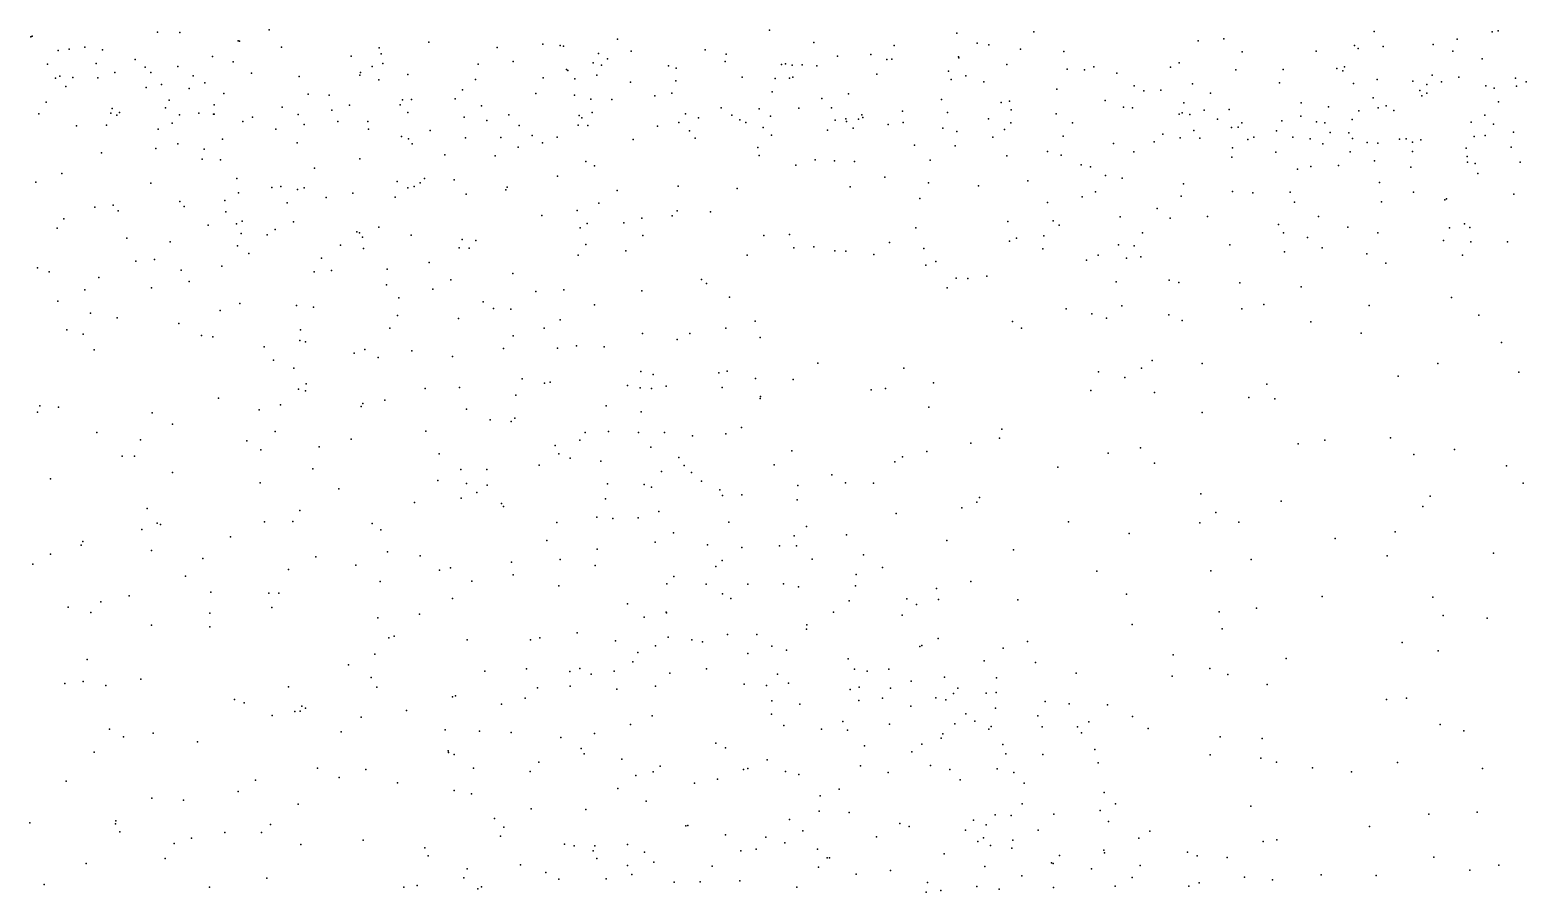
# Model space of a CAD drawing. Header units: metres. Extents: x -25 to 25, y -27.8 to 27.8.
# Drawn here: x 1.441 to 2.823, y -0.784 to 0.013 of the extents above; entities that cross this region are included whole.
import ezdxf

# ---------------------------------------------------------------- set-up
doc = ezdxf.new("R2010")
doc.units = ezdxf.units.M

msp = doc.modelspace()

# ---------------------------------------------------------------- linework, layer by layer
for p in [(1.4419, 0.0062, 17.3636), (1.443, 0.0068, -9.3622), (1.5587, 0.0107, -6.688), (1.5794, 0.0102, -6.4097), (1.6334, 0.0026, -0.0788), (1.6345, 0.0023, 14.0505), (1.6619, 0.0127, 10.9203), (1.8095, 0.0014, -0.0748), (1.9838, 0.004, -14.3288), (2.1243, 0.0124, 9.3457), (2.165, 0.0011, 16.2789), (2.2974, 0.0096, 10.3009), (2.3159, 0.0006, -7.2109), (2.3684, 0.0109, -8.7877), (2.5201, 0.0027, 19.4787), (2.5438, 0.0046, 1.0825), (2.6827, 0.0111, 11.8874), (2.7593, 0.0041, 19.3277), (2.7919, 0.0108, 7.7393), (2.7973, 0.0117, 10.7047), (1.4672, -0.0062, 1.9404), (1.4772, -0.0052, -9.4717), (1.4917, -0.0033, 16.1693), (1.508, -0.0058, -9.6936), (1.6098, -0.0119, 20.3889), (1.6733, -0.0033, -13.7557), (1.7379, -0.0115, -8.8185), (1.7635, -0.0039, 9.2662), (1.7654, -0.0094, -6.1871), (1.8726, -0.0034, -7.1863), (1.9147, -0.0006, 24.9286), (1.9308, -0.0018, 6.0796), (1.934, -0.0023, 19.6731), (1.9663, -0.0092, 15.9682), (1.9965, -0.007, 5.9348), (2.0647, -0.0058, 15.2482), (2.0843, -0.0097, -13.5337), (2.187, -0.0116, 9.5721), (2.2179, -0.0101, -4.4167), (2.2395, -0.0018, 16.5995), (2.2989, -0.0122, -8.8094), (2.2992, -0.0131, 25.5496), (2.3267, -0.0011, -13.448), (2.3562, -0.0051, 17.4375), (2.3961, -0.0072, 3.4315), (2.5608, -0.0075, -4.0156), (2.6293, -0.0068, -8.7322), (2.6646, -0.0018, 0.7565), (2.6679, -0.0046, -14.0285), (2.6912, -0.0027, 1.2781), (2.7372, -0.0009, 8.6682), (2.7555, -0.007, 22.6361), (1.4573, -0.0191, -13.8436), (1.5022, -0.0182, -8.8602), (1.5195, -0.0266, -9.5309), (1.5383, -0.0146, 18.0046), (1.5475, -0.0217, 15.987), (1.5526, -0.0267, -26.7774), (1.5776, -0.0211, -8.8679), (1.6286, -0.0168, 19.6995), (1.6456, -0.0274, -8.8351), (1.7465, -0.0266, 19.0435), (1.7573, -0.0212, -7.0808), (1.7671, -0.0183, 20.7468), (1.855, -0.019, 10.9344), (1.8875, -0.0164, 14.0381), (1.9366, -0.0238, 20.8355), (1.938, -0.0248, -5.9935), (1.9612, -0.0178, -5.2282), (1.9691, -0.0198, 9.3336), (1.9746, -0.0139, 3.2771), (2.0309, -0.0205, -7.15), (2.0379, -0.0227, 10.9155), (2.0833, -0.0165, 17.7386), (2.1352, -0.0194, 24.6771), (2.1391, -0.0185, 5.9965), (2.145, -0.02, 20.8059), (2.1545, -0.0196, -13.4827), (2.1678, -0.0205, 11.2697), (2.2326, -0.0146, -0.2725), (2.2373, -0.0142, 10.7925), (2.2897, -0.0255, 13.0009), (2.3435, -0.0193, 24.3413), (2.3991, -0.0235, 11.7914), (2.4151, -0.0242, 7.6913), (2.4239, -0.0214, 20.5972), (2.4452, -0.0274, -14.0695), (2.4946, -0.0218, -13.5012), (2.5026, -0.0178, 7.456), (2.5549, -0.0242, 13.5182), (2.5986, -0.0238, 25.5857), (2.6483, -0.0229, 12.9555), (2.6539, -0.0251, -13.6504), (2.6553, -0.0214, 7.6049), (2.7824, -0.014, 21.7835), (1.4645, -0.0319, -8.571), (1.4685, -0.03, -8.6444), (1.4743, -0.0397, 14.4636), (1.4806, -0.0312, 1.7327), (1.5036, -0.0317, -9.7679), (1.5484, -0.0404, 9.9489), (1.5627, -0.0377, 9.7104), (1.588, -0.0413, -8.7671), (1.5918, -0.0296, 9.485), (1.6025, -0.0362, 3.6742), (1.6896, -0.0303, 16.2454), (1.7459, -0.029, 20.4996), (1.7634, -0.0335, 19.694), (1.7901, -0.0285, 16.0389), (1.8525, -0.0332, 16.1849), (1.9151, -0.0317, -8.8314), (1.9445, -0.0326, 19.1073), (1.9646, -0.029, 25.1372), (1.9957, -0.0357, -8.854), (2.0378, -0.0345, 14.1354), (2.099, -0.0309, -0.082), (2.1295, -0.0322, -8.8419), (2.1428, -0.032, 9.7794), (2.1459, -0.0311, 13.284), (2.2235, -0.0281, -14.1549), (2.292, -0.0331, 19.0028), (2.3056, -0.0296, 10.953), (2.3222, -0.0353, 0.8984), (2.4611, -0.0389, 13.0353), (2.5151, -0.037, -8.7613), (2.5954, -0.0363, 19.5672), (2.6636, -0.0367, 19.4776), (2.6854, -0.0331, -0.2341), (2.7186, -0.0348, 17.124), (2.7315, -0.0378, 13.4697), (2.7365, -0.029, 0.0202), (2.745, -0.0354, 23.991), (2.7611, -0.0311, -13.7567), (2.7859, -0.039, 3.4114), (2.7935, -0.0411, -0.7545), (2.8132, -0.0319, 22.8499), (2.8144, -0.0392, 11.7655), (2.8231, -0.0352, 21.9316), (1.456, -0.054, -9.8877), (1.5696, -0.0522, -9.6915), (1.6202, -0.0461, 17.0037), (1.6981, -0.0468, 16.8649), (1.7174, -0.0475, -6.5567), (1.7851, -0.052, 16.3663), (1.7936, -0.0515, -13.7047), (1.8337, -0.0509, 15.7585), (1.8406, -0.0426, -8.8162), (1.9083, -0.046, 15.5149), (1.944, -0.0477, -6.1672), (1.9592, -0.0514, 16.3914), (1.9785, -0.0516, 20.5425), (2.0184, -0.0481, 16.6726), (2.0339, -0.0459, 19.6909), (2.1267, -0.0445, 10.3052), (2.1724, -0.0508, 3.1716), (2.1973, -0.0463, -4.7097), (2.2832, -0.0516, -7.0373), (2.3383, -0.0544, 19.6554), (2.346, -0.053, 3.2624), (2.3895, -0.0422, 13.3925), (2.4342, -0.0526, 19.6403), (2.47, -0.0435, 0.7161), (2.4856, -0.0431, -0.3025), (2.5068, -0.0548, 24.3112), (2.5315, -0.0456, 20.4566), (2.6153, -0.0547, 0.521), (2.6818, -0.0502, -7.1601), (2.7249, -0.0432, 20.3628), (2.7269, -0.0482, 18.9289), (2.7315, -0.0458, 10.8904), (2.7976, -0.0539, 19.3894), (1.4491, -0.0649, -9.3693), (1.5156, -0.0642, 2.109), (1.517, -0.0599, 15.0641), (1.5213, -0.066, 19.0702), (1.5237, -0.0636, -8.4856), (1.5661, -0.0593, -13.7954), (1.5791, -0.0657, 20.077), (1.5971, -0.0641, 15.7168), (1.6105, -0.0652, 10.5498), (1.6111, -0.0653, 17.9507), (1.6113, -0.0564, 16.5301), (1.6465, -0.0679, 14.7943), (1.674, -0.0587, -8.7332), (1.6888, -0.0656, 14.9698), (1.7199, -0.0615, 3.3861), (1.7363, -0.0568, 14.1977), (1.7829, -0.0566, 0.0988), (1.7901, -0.0637, 19.2462), (1.8421, -0.0679, 16.6231), (1.858, -0.0574, 15.2995), (1.8834, -0.0657, 20.3599), (1.9485, -0.0665, -13.599), (1.9508, -0.0686, 9.7769), (1.9604, -0.0635, 14.2699), (2.0466, -0.065, 10.1563), (2.0585, -0.0684, -5.8161), (2.0797, -0.0592, 10.5091), (2.0893, -0.0662, -6.9229), (2.1146, -0.0601, 14.5559), (2.1251, -0.0669, -5.9631), (2.1514, -0.0596, 17.6566), (2.1815, -0.0594, 25.3791), (2.2094, -0.0659, 1.0881), (2.2103, -0.0681, 20.4702), (2.2472, -0.0623, -0.0437), (2.2887, -0.0635, 11.5066), (2.3473, -0.0611, -6.2698), (2.3889, -0.0648, 19.7223), (2.4512, -0.0587, -0.1415), (2.4595, -0.0594, 19.0064), (2.5027, -0.0652, 10.9869), (2.5053, -0.0638, 19.7836), (2.5125, -0.0655, 17.2468), (2.5257, -0.0615, -7.0889), (2.5489, -0.0607, 19.7032), (2.6151, -0.0669, 17.1742), (2.6407, -0.0584, -18.586), (2.6686, -0.062, 13.2594), (2.6866, -0.0593, 0.2186), (2.6939, -0.0575, 19.5801), (2.7009, -0.0619, 24.1559), (2.7849, -0.0662, 13.1307), (1.4841, -0.076, -8.3223), (1.5117, -0.0753, -8.3908), (1.5596, -0.0789, -9.779), (1.5723, -0.0734, -8.5762), (1.6376, -0.072, 10.1459), (1.6682, -0.0791, 10.3501), (1.6942, -0.0746, 15.5542), (1.7253, -0.072, -13.7307), (1.753, -0.0718, 9.7911), (1.7537, -0.0791, 20.1465), (1.8108, -0.0801, 10.6184), (1.863, -0.071, -6.8245), (1.8931, -0.0756, 9.9635), (1.9474, -0.0752, 0.1627), (1.9563, -0.0755, 14.7967), (2.0208, -0.0762, -6.7678), (2.0404, -0.073, 2.9953), (2.0502, -0.0805, -5.517), (2.0967, -0.0703, -6.4119), (2.1022, -0.073, 24.9843), (2.1183, -0.0774, 0.0985), (2.1779, -0.08, -4.9339), (2.1849, -0.0707, 24.8297), (2.1946, -0.0695, 19.1447), (2.1953, -0.0718, -6.7381), (2.2014, -0.0781, -20.2018), (2.2063, -0.0699, -6.5698), (2.2337, -0.0747, 3), (2.2477, -0.0729, -6.0757), (2.2842, -0.0782, 19.7297), (2.2971, -0.0813, -13.3914), (2.3264, -0.0695, 11.1947), (2.3413, -0.0792, -4.4918), (2.3472, -0.0732, 24.6751), (2.404, -0.0732, -4.3211), (2.5161, -0.0801, -6.0344), (2.5381, -0.0699, 0.0482), (2.551, -0.0774, -13.4894), (2.5571, -0.0771, 0.3267), (2.5605, -0.0731, -6.4276), (2.5926, -0.0806, -18.9668), (2.5976, -0.0714, 19.8324), (2.6296, -0.0722, 24.4072), (2.6372, -0.0731, 19.7277), (2.6421, -0.082, 11.7061), (2.6593, -0.0825, -8.7399), (2.6624, -0.07, -17.2981), (2.7724, -0.0726, 1.8512), (2.7929, -0.0743, -8.7292), (2.8114, -0.0818, 17.0826), (1.5775, -0.0927, 3.4643), (1.619, -0.0884, -9.6055), (1.6879, -0.0915, 1.595), (1.7842, -0.0858, 14.436), (1.7908, -0.0878, 3.1133), (1.794, -0.0926, 0.2902), (1.8435, -0.087, 10.1874), (1.8761, -0.0868, -13.6404), (1.8921, -0.0955, 17.8119), (1.9051, -0.0849, 10.3303), (1.9145, -0.0915, 19.4061), (1.9282, -0.0863, 14.5712), (1.9984, -0.0885, 0.7772), (2.0555, -0.0873, -13.5058), (2.1134, -0.0959, -8.8729), (2.1261, -0.0847, 0.6213), (2.258, -0.0938, 17.5157), (2.2958, -0.0944, 0.407), (2.3305, -0.0864, 0.1398), (2.3956, -0.0854, 2.8571), (2.4421, -0.0923, 19.8942), (2.4794, -0.0908, 11.6592), (2.4874, -0.0837, 3.2051), (2.5035, -0.0869, 24.6233), (2.5217, -0.0872, 19.981), (2.5519, -0.0964, 3.0375), (2.5661, -0.0887, 20.0523), (2.5715, -0.0863, -6.6987), (2.6077, -0.0865, 20.2631), (2.6235, -0.0879, 19.9513), (2.6355, -0.0927, 2.3052), (2.6627, -0.0876, -6.9524), (2.6763, -0.0912, 2.4554), (2.6861, -0.0919, -5.9119), (2.7061, -0.0884, 24.5603), (2.7122, -0.088, 3.1939), (2.7182, -0.0909, 19.8715), (2.7259, -0.0888, 19.7397), (2.7679, -0.0967, -6.0961), (2.7753, -0.0858, -18.7739), (2.7853, -0.085, 2.0559), (2.8093, -0.0955, 24.7082), (1.5072, -0.1009, 19.8843), (1.5572, -0.0968, 1.493), (1.6002, -0.1067, -8.4653), (1.6021, -0.0974, -9.4954), (1.6171, -0.1074, -9.8205), (1.7459, -0.1065, -8.7103), (1.8244, -0.1026, -20.8764), (1.8707, -0.1038, 19.6819), (1.9545, -0.1089, 0.6208), (2.1145, -0.1034, 0.3378), (2.1665, -0.1074, -5.1443), (2.1843, -0.1083, 19.7508), (2.2026, -0.109, 2.6457), (2.2727, -0.1078, 20.3207), (2.3433, -0.1036, -8.8248), (2.381, -0.0998, 25.4053), (2.3936, -0.1031, 2.4743), (2.4607, -0.1001, -5.8814), (2.5512, -0.1049, -8.7696), (2.592, -0.1002, 19.1071), (2.6605, -0.0999, 2.8991), (2.6832, -0.1082, 20.0337), (2.7183, -0.0996, -6.447), (2.7686, -0.1044, -6.2587), (2.7691, -0.1095, -4.2258), (2.8175, -0.1095, -13.7374), (1.4704, -0.12, -9.9499), (1.7038, -0.115, -8.6188), (1.9283, -0.1225, -8.8238), (1.9625, -0.113, 0.4045), (2.1486, -0.1123, -5.3009), (2.2306, -0.1235, -8.8505), (2.4122, -0.112, 17.3377), (2.4207, -0.1138, 20.0203), (2.4345, -0.1217, -8.8068), (2.45, -0.1242, 2.2553), (2.6119, -0.1161, 1.9736), (2.6242, -0.1135, 1.793), (2.6498, -0.1126, 11.1101), (2.7167, -0.114, -6.7556), (2.776, -0.1108, -5.7475), (2.7784, -0.1199, 20.0032), (1.4466, -0.1279, -13.8603), (1.5526, -0.129, -13.8113), (1.632, -0.1245, 2.2178), (1.6337, -0.1379, 17.8844), (1.6644, -0.1328, -9.5611), (1.6727, -0.1319, -9.863), (1.6883, -0.1349, -9.7785), (1.6943, -0.1332, 0.4111), (1.7802, -0.1273, -28.3731), (1.7902, -0.1332, 19.6226), (1.7958, -0.1321, 2.0033), (1.8016, -0.1285, 17.8286), (1.8055, -0.1245, -8.7629), (1.8329, -0.1258, 1.1344), (1.8806, -0.1351, 1.3742), (1.8818, -0.1326, 1.6118), (1.9836, -0.1356, -28.2015), (2.0397, -0.1316, -27.7547), (2.0943, -0.1338, -13.4291), (2.1988, -0.1322, 17.567), (2.2712, -0.1286, 19.8455), (2.3173, -0.1315, -5.7162), (2.3627, -0.1269, -13.3575), (2.4253, -0.137, 20.1285), (2.5066, -0.1296, 20.1623), (2.552, -0.1365, 11.5), (2.5708, -0.1379, 25.3862), (2.6051, -0.1373, -4.3711), (2.6878, -0.1282, 20.0859), (2.719, -0.1372, 20.1345), (1.5011, -0.151, 3.2461), (1.5179, -0.1493, 19.6456), (1.5796, -0.1458, -9.9298), (1.5836, -0.1505, 3.0664), (1.6209, -0.1449, 19.6903), (1.6787, -0.1471, 1.3496), (1.7148, -0.1423, 19.7652), (1.7393, -0.1383, 19.6867), (1.7784, -0.1417, 0.8389), (1.844, -0.1392, 2.853), (1.9664, -0.1474, 2.6776), (2.2632, -0.1431, 19.3163), (2.3809, -0.1467, 1.4786), (2.4131, -0.1414, 19.2461), (2.5046, -0.1408, 1.588), (2.6091, -0.1465, 20.223), (2.6894, -0.1463, 17.127), (2.7482, -0.1443, -13.6337), (2.7497, -0.1434, 11.4643), (2.8117, -0.1391, 25.3174), (1.4722, -0.162, -8.0629), (1.5225, -0.1544, -9.3332), (1.6219, -0.1554, -8.3814), (1.637, -0.164, -13.7677), (1.6845, -0.1645, -9.4837), (1.9138, -0.1589, -13.5849), (1.9464, -0.1543, 19.6844), (1.9897, -0.1655, 1.8644), (2.0064, -0.1613, -13.5012), (2.0342, -0.159, 19.5801), (2.0388, -0.1545, 17.6876), (2.0698, -0.1553, 20.1274), (2.3443, -0.1644, 25.1804), (2.3861, -0.1636, 24.9904), (2.448, -0.1601, -19.155), (2.4823, -0.1522, 24.8472), (2.4944, -0.1612, -4.6462), (2.5288, -0.1596, -5.5889), (2.6313, -0.1597, -8.7657), (1.4662, -0.1706, 17.893), (1.5306, -0.1796, -8.1191), (1.6058, -0.1677, 0.549), (1.6318, -0.1666, -9.3789), (1.6362, -0.1755, 2.8509), (1.6602, -0.1766, 1.0961), (1.6675, -0.1718, 0.713), (1.743, -0.1738, -9.5889), (1.7453, -0.1748, 2.3465), (1.7482, -0.1789, -9.9142), (1.7634, -0.1695, -9.6622), (1.7933, -0.1769, -9.799), (1.9493, -0.1701, 19.7619), (1.9557, -0.1662, 17.7388), (2.0072, -0.1772, 2.0667), (2.119, -0.1773, 1.6117), (2.1426, -0.1765, 19.786), (2.2595, -0.1702, 2.1916), (2.3777, -0.1776, 20.2494), (2.3919, -0.1676, -19.7565), (2.4689, -0.1749, -4.8038), (2.5944, -0.1671, -13.4625), (2.599, -0.1749, 20.3177), (2.6213, -0.1792, 19.3282), (2.6585, -0.1696, -13.514), (2.6862, -0.1749, 24.8961), (2.7525, -0.1703, -4.463), (2.7663, -0.1666, 20.2005), (2.7712, -0.17, 19.6379), (1.5705, -0.183, 2.6762), (1.6329, -0.1867, -8.305), (1.728, -0.1861, 17.8216), (1.749, -0.1894, -8.5143), (1.8375, -0.1886, 2.5413), (1.8402, -0.181, -21.3921), (1.8467, -0.1891, -8.6872), (1.8528, -0.1818, -13.6205), (1.9544, -0.1856, 2.3795), (1.9914, -0.1915, -8.8443), (2.1468, -0.1886, 1.9475), (2.1651, -0.1879, -8.8972), (2.1845, -0.1914, 19.8851), (2.1946, -0.1916, 20.0375), (2.2352, -0.1838, 19.9945), (2.2669, -0.1894, 17.4811), (2.346, -0.1824, 1.9095), (2.3525, -0.1797, -5.2621), (2.3766, -0.1895, -13.3124), (2.4467, -0.186, -5.3945), (2.4611, -0.1868, -8.816), (2.5493, -0.1859, -13.4118), (2.5999, -0.1925, -5.2808), (2.6347, -0.1888, 25.2072), (2.7469, -0.182, 20.2871), (2.7722, -0.183, 25.0755), (2.8058, -0.183, -13.653), (1.4479, -0.207, 19.6677), (1.5389, -0.201, 19.6769), (1.5561, -0.1994, -10.0232), (1.6182, -0.2057, -8.2173), (1.6431, -0.194, -9.9997), (1.7103, -0.1983, -9.4136), (1.8098, -0.2023, -8.5632), (1.9473, -0.1953, -21.0937), (2.1035, -0.1955, 19.856), (2.2207, -0.1948, -13.3207), (2.2686, -0.2048, -8.8694), (2.2779, -0.2014, 20.1922), (2.417, -0.2002, 17.3238), (2.4277, -0.1953, 20.3404), (2.454, -0.1982, 20.0205), (2.4671, -0.197, -5.0998), (2.6759, -0.1941, 19.812), (2.6934, -0.2027, -8.7632), (2.7644, -0.1953, -4.983), (1.4589, -0.2109, -7.936), (1.5046, -0.216, 0.9509), (1.5808, -0.2093, 17.8385), (1.588, -0.2197, -24.1543), (1.7037, -0.2107, -13.7305), (1.7197, -0.2095, -8.3955), (1.7709, -0.2083, -9.5315), (1.8297, -0.2181, -9.6537), (1.8871, -0.2123, -27.126), (2.0614, -0.2178, -13.4081), (2.2966, -0.2166, 20.2905), (2.3074, -0.2171, 19.6745), (2.3251, -0.2147, 19.9334), (2.4444, -0.2201, -19.4397), (2.4935, -0.2185, 17.2585), (2.5023, -0.2207, 19.5573), (2.5588, -0.2209, 20.4543), (1.4917, -0.2275, -10.0618), (1.5534, -0.2257, -13.8204), (1.7704, -0.223, -26.7912), (1.8133, -0.2268, -9.9348), (1.9083, -0.229, -8.6485), (1.9341, -0.2275, -8.7568), (2.0064, -0.2283, 19.7182), (2.0661, -0.2217, -20.4545), (2.0872, -0.2342, 17.6096), (2.2882, -0.2256, -13.2864), (2.6152, -0.2246, 17.1667), (2.7541, -0.2346, -13.5512), (1.4669, -0.238, 17.7885), (1.6167, -0.2467, -13.7845), (1.635, -0.2402, -10.074), (1.6873, -0.2421, -21.7605), (1.7029, -0.2435, -8.2756), (1.7819, -0.235, -8.4264), (1.8597, -0.2387, -14.4675), (1.8693, -0.2446, -9.7187), (1.8851, -0.2452, -9.9181), (1.9624, -0.2413, -13.5087), (2.3982, -0.245, -18.1429), (2.4496, -0.2423, -17.5336), (2.5606, -0.245, -13.3745), (2.5809, -0.2411, -8.7997), (2.6781, -0.2419, 20.4501), (1.4969, -0.249, -9.3216), (1.5215, -0.2535, -7.9664), (1.5787, -0.2585, -8.0535), (1.7806, -0.2512, -10.01), (1.8369, -0.2541, 19.7037), (1.9307, -0.2552, 17.7064), (2.111, -0.2565, 20.0193), (2.3488, -0.2567, -13.2628), (2.4221, -0.2497, -8.8359), (2.4354, -0.2536, 20.48), (2.493, -0.2506, -8.819), (2.5054, -0.2558, -13.3317), (2.6243, -0.2572, 20.5186), (2.7795, -0.2508, 20.4361), (1.475, -0.2644, -13.8689), (1.4903, -0.2684, -7.8964), (1.5994, -0.2697, -24.6011), (1.6101, -0.2708, 19.6512), (1.6902, -0.2743, -26.5559), (1.6911, -0.2645, 17.7648), (1.6955, -0.2755, -8.1709), (1.7735, -0.2629, -8.349), (1.8873, -0.27, -10.0218), (1.9159, -0.2629, -8.5593), (2.007, -0.2677, -8.7873), (2.0388, -0.2733, -21.2801), (2.0506, -0.2679, 19.8023), (2.0838, -0.2629, -8.839), (2.1157, -0.2714, 20.1165), (2.357, -0.2628, 17.3879), (2.6708, -0.2676, -8.7872), (2.8005, -0.276, -8.7715), (1.5002, -0.283, -10.1284), (1.6575, -0.28, -10.1283), (1.7406, -0.286, -10.1248), (1.7505, -0.2827, -13.6968), (1.7627, -0.29, -8.2522), (1.7939, -0.2838, -9.4244), (1.8315, -0.2891, -13.6294), (1.8784, -0.2816, -8.4591), (1.9283, -0.2813, -9.8314), (1.9459, -0.2792, -9.9519), (1.9714, -0.2803, -8.6744), (1.666, -0.2925, -9.3968), (1.6849, -0.2999, -13.7467), (2.0053, -0.3028, 17.6238), (2.085, -0.3025, -13.3435), (2.1687, -0.2952, 17.5414), (2.2484, -0.2999, 17.4872), (2.4282, -0.3033, 20.5552), (2.4679, -0.3, -13.2868), (2.4777, -0.2929, -17.2328), (2.5239, -0.2957, -14.1046), (2.7416, -0.2956, -13.4868), (2.8163, -0.3037, 20.5012), (1.6961, -0.3142, -10.1798), (1.8379, -0.3177, -8.3102), (1.8958, -0.3096, -13.5603), (1.9163, -0.3137, -10.1386), (1.9217, -0.3128, 19.7163), (1.9929, -0.316, -13.4434), (2.0167, -0.3058, -8.7286), (2.0288, -0.3165, -21.5668), (2.0773, -0.3041, -20.7646), (2.0805, -0.3178, -8.7889), (2.1114, -0.3093, 20.2226), (2.146, -0.3102, -8.8383), (2.2758, -0.3134, -13.235), (2.4524, -0.3085, 17.3062), (2.5835, -0.3147, 20.5973), (2.705, -0.3072, 17.1292), (1.6152, -0.3277, -13.7875), (1.6891, -0.3192, -24.8343), (1.6957, -0.3208, -8.101), (1.769, -0.3293, 17.6871), (1.806, -0.3187, -24.4928), (1.89, -0.3247, -8.3821), (2.0047, -0.3181, -9.9845), (2.0152, -0.3188, -27.2593), (2.1157, -0.328, -13.274), (2.1159, -0.3262, -27.5446), (2.218, -0.3198, 20.4156), (2.2315, -0.3187, -8.8842), (2.4209, -0.3205, -18.4185), (2.4799, -0.3225, -8.833), (2.5671, -0.3269, -13.3149), (2.5909, -0.3281, -8.8127), (1.448, -0.3406, -28.5772), (1.4503, -0.3347, 19.6305), (1.4673, -0.3359, -10.1668), (1.554, -0.341, -7.8784), (1.6529, -0.3385, -23.7615), (1.6725, -0.3336, 17.6951), (1.7471, -0.3353, -9.4141), (1.7484, -0.3326, 19.6494), (1.8442, -0.3379, -24.1804), (1.9734, -0.3347, -9.8599), (2.0056, -0.3402, -10.0761), (2.2714, -0.336, 20.5076), (2.5238, -0.3409, 17.2492), (1.5027, -0.3593, -14.8211), (1.5726, -0.3516, -22.0111), (1.6675, -0.3583, 19.6319), (1.8067, -0.3581, -8.2051), (1.8661, -0.3475, -28.5029), (1.8857, -0.3491, -9.4783), (1.889, -0.3462, -10.2446), (1.9755, -0.3584, -9.7707), (2.0033, -0.3592, 19.9943), (2.0271, -0.3592, -8.5695), (2.0982, -0.3546, 20.3143), (2.3388, -0.3562, -13.1963), (1.5433, -0.366, 17.6364), (1.6414, -0.367, -7.959), (1.7082, -0.3727, -8.0411), (1.7378, -0.3655, -13.7069), (1.9263, -0.3712, -13.5135), (1.949, -0.3664, -8.4028), (1.954, -0.3594, -10.2087), (2.0147, -0.3728, 20.1214), (2.0532, -0.3623, -10.0104), (2.0839, -0.3606, -8.7291), (2.3102, -0.3692, 17.4294), (2.3366, -0.3645, -8.8726), (2.6126, -0.3698, 17.1912), (2.6372, -0.3663, -13.3403), (2.6979, -0.3642, -8.8056), (1.5261, -0.3813, -9.4357), (1.5376, -0.3813, -7.804), (1.6542, -0.3754, -9.4105), (1.8192, -0.379, -10.3095), (1.9296, -0.379, -9.5478), (1.94, -0.3831, 19.8058), (1.9684, -0.3858, -13.4528), (2.0403, -0.3825, -9.9426), (2.1449, -0.3762, -8.7806), (2.24, -0.3863, -20.9263), (2.2472, -0.3817, -8.8466), (2.2694, -0.377, -13.1972), (2.4369, -0.3784, -8.8512), (2.467, -0.3735, -18.8465), (2.7194, -0.3796, 20.6426), (2.7569, -0.3751, -17.176), (1.5728, -0.3964, -10.265), (1.7022, -0.3928, -10.3091), (1.8391, -0.3935, -23.8511), (1.8631, -0.3935, -9.4212), (1.9114, -0.3895, -10.3855), (2.0245, -0.3955, 20.2023), (2.0455, -0.3898, -10.1697), (2.0522, -0.3963, 17.5828), (2.1285, -0.3893, -10.2765), (2.1819, -0.3984, 20.5001), (2.3904, -0.3914, 17.3687), (2.4798, -0.3878, -13.2402), (2.805, -0.3901, 17.0954), (1.4601, -0.4022, -9.46), (1.6538, -0.4057, -13.7683), (1.7264, -0.4115, 17.6427), (1.8179, -0.4037, -10.3877), (1.8444, -0.4064, -13.5906), (1.8635, -0.408, -25.0262), (1.9747, -0.4068, -9.6528), (2.0085, -0.4074, -10.4886), (2.0151, -0.4099, -24.6027), (2.0615, -0.4043, -21.9326), (2.0784, -0.4124, -8.5628), (2.1505, -0.4084, -10.4531), (2.1944, -0.4057, -14.2686), (2.2204, -0.406, 17.5021), (2.8205, -0.4061, 20.6163), (1.7964, -0.424, -8.0918), (1.8393, -0.4199, 17.6289), (1.8539, -0.4147, -8.187), (1.8765, -0.4248, 19.7418), (1.8784, -0.4278, -22.1158), (1.9726, -0.4207, 20.0651), (2.0808, -0.4175, -13.2797), (2.0985, -0.4168, -10.571), (2.1497, -0.4214, -8.7024), (2.3157, -0.4236, 20.6402), (2.3182, -0.4193, -13.1533), (2.5228, -0.4159, -19.7424), (2.597, -0.4228, -13.2698), (2.7277, -0.4277, -13.3628), (2.7346, -0.4183, 17.1339), (1.5493, -0.4294, 19.6052), (1.6576, -0.4418, -28.597), (1.6838, -0.4416, -9.4555), (1.6902, -0.4315, -7.9346), (1.9646, -0.4376, -8.3226), (1.9794, -0.4387, 17.6053), (2.0028, -0.4381, -13.3857), (2.0221, -0.4324, -10.5559), (2.0865, -0.4421, 20.419), (2.2411, -0.4343, -28.1048), (2.3019, -0.4288, -21.4545), (2.4003, -0.4419, -8.8754), (2.5366, -0.4333, -13.2291), (2.5578, -0.4422, -19.2039), (1.5444, -0.4489, -9.48), (1.5584, -0.4432, -7.7576), (1.5616, -0.4444, -13.8165), (1.6264, -0.4558, -7.8287), (1.7573, -0.4434, 19.6446), (1.7651, -0.4492, -13.6596), (1.9278, -0.4425, -10.5141), (2.0356, -0.4521, -9.7811), (2.1471, -0.4549, -10.6232), (2.1583, -0.4463, -10.156), (2.1954, -0.4538, -10.4112), (2.4564, -0.4526, -13.1762), (2.5218, -0.4428, -8.8474), (2.7023, -0.451, -8.8245), (1.4882, -0.4634, -10.2919), (1.49, -0.4599, -7.6727), (1.5532, -0.4684, 17.5707), (1.7712, -0.4696, -9.462), (1.9186, -0.4592, -8.2331), (1.9649, -0.467, -10.6067), (2.0186, -0.4608, -8.3894), (2.0668, -0.463, -10.6855), (2.0987, -0.4657, -13.2031), (2.1335, -0.464, 20.5295), (2.1492, -0.4639, -27.3697), (2.2879, -0.4592, -20.1446), (2.3496, -0.4678, 17.4057), (2.6467, -0.4574, 20.7261), (1.4436, -0.4809, -7.6167), (1.46, -0.4718, -22.2086), (1.6008, -0.4758, -26.2947), (1.705, -0.4741, -10.4262), (1.742, -0.482, -14.598), (1.8016, -0.4733, -10.4846), (1.8859, -0.4791, 19.8072), (1.9307, -0.4768, -9.4764), (1.9631, -0.4821, 20.1731), (2.0746, -0.4831, 17.5614), (2.0805, -0.4776, -8.4862), (2.1636, -0.4765, -10.0926), (2.2111, -0.4723, -10.479), (2.569, -0.4768, 20.7577), (2.6947, -0.4732, -13.2838), (2.7931, -0.4707, 20.6939), (1.5847, -0.4922, -10.3798), (1.6798, -0.4859, -7.8628), (1.7646, -0.497, -7.9653), (1.8194, -0.4866, 19.6961), (1.8296, -0.4843, -8.0682), (1.8492, -0.4966, -13.5631), (1.8873, -0.4907, -8.1495), (2.0357, -0.4924, -9.6792), (2.2043, -0.4906, -13.1215), (2.2285, -0.4841, -10.3559), (2.3101, -0.4971, -21.7656), (2.4266, -0.4874, 17.3658), (2.5319, -0.4871, -13.1775), (1.5327, -0.5101, 19.5471), (1.6081, -0.507, -7.7509), (1.6618, -0.5077, -23.5174), (1.671, -0.5078, 19.579), (1.9296, -0.5009, -13.455), (2.0295, -0.4993, -23.9242), (2.0656, -0.4995, -10.7815), (2.0808, -0.5083, -9.8056), (2.1042, -0.4995, -9.8924), (2.137, -0.4991, -8.5605), (2.151, -0.5018, -10.0233), (2.2035, -0.501, -10.6168), (2.2786, -0.5034, -8.8557), (2.454, -0.5088, -8.8842), (2.6346, -0.5108, -13.2033), (1.4764, -0.5208, -13.8525), (1.5064, -0.5157, -10.3564), (1.6644, -0.521, -22.3129), (1.8313, -0.5127, -10.5777), (1.993, -0.5175, -10.7485), (2.0885, -0.5126, -26.9858), (2.1978, -0.5148, -8.6587), (2.251, -0.513, -10.4168), (2.26, -0.5183, 20.6795), (2.2804, -0.5137, 17.4609), (2.3537, -0.5138, -8.8857), (2.5397, -0.525, -18.9827), (2.5741, -0.5216, -14.1654), (2.7371, -0.5115, 20.7486), (1.4973, -0.5257, -7.6265), (1.5533, -0.5375, -13.8021), (1.6072, -0.5264, -9.5194), (1.6072, -0.539, 17.5384), (1.7625, -0.5307, -9.5012), (1.8008, -0.5273, -13.6061), (2.0084, -0.5299, 20.3876), (2.0288, -0.5254, -9.5756), (2.0291, -0.5261, -13.3105), (2.1586, -0.5369, 20.6174), (2.1833, -0.5254, -10.8125), (2.2469, -0.5282, -27.5838), (2.4592, -0.5368, -17.7187), (2.7464, -0.5284, 17.1549), (2.7872, -0.531, -13.301), (1.7727, -0.5492, -10.5952), (1.7775, -0.5474, 17.5612), (1.845, -0.5508, -10.678), (1.9035, -0.5509, 20.0811), (1.9119, -0.5491, -10.749), (1.9465, -0.5445, -25.217), (1.9819, -0.5517, -14.4217), (2.0305, -0.5484, -26.7515), (2.0524, -0.5508, 20.511), (2.0623, -0.5528, -9.6351), (2.0853, -0.546, -25.009), (2.1126, -0.5459, -13.1046), (2.1585, -0.5412, -10.9935), (2.2801, -0.5496, -10.2837), (2.3626, -0.5523, 17.4064), (2.5425, -0.5407, -13.1327), (1.7597, -0.5642, -7.8831), (2.0026, -0.5625, -8.2424), (2.0189, -0.5565, -10.8997), (2.1043, -0.5635, -9.7556), (2.1263, -0.5567, -8.4735), (2.1399, -0.5605, -11.0746), (2.2632, -0.557, -10.6227), (2.2648, -0.5562, -8.7949), (2.34, -0.5585, -11.3845), (2.4972, -0.5648, -8.8919), (2.7087, -0.5534, -8.8532), (2.742, -0.5612, -13.2266), (1.494, -0.569, -9.5666), (1.7353, -0.5739, -13.6633), (1.8613, -0.5798, 19.9349), (1.8997, -0.5776, -8.0757), (1.9398, -0.5803, -23.6349), (1.9491, -0.5775, -8.1434), (1.9808, -0.58, -9.5444), (1.9979, -0.5713, 17.5465), (2.0659, -0.5777, -8.3375), (2.197, -0.5686, -10.0334), (2.2027, -0.5779, -11.1483), (2.2145, -0.5799, -13.0267), (2.2343, -0.5781, -11.0157), (2.3225, -0.5704, -11.4532), (2.37, -0.5718, -13.0158), (2.5309, -0.5775, 20.8282), (2.6014, -0.568, -8.8733), (1.4731, -0.5911, -14.8986), (1.4903, -0.5895, -7.5685), (1.5112, -0.5931, -28.6293), (1.5435, -0.5874, -7.6199), (1.6798, -0.5942, -7.7467), (1.7562, -0.5858, 19.6198), (1.9401, -0.5936, 20.3178), (1.9595, -0.5825, -13.3798), (2.019, -0.5938, -11.0247), (2.0322, -0.5818, -13.256), (2.1007, -0.592, 17.5266), (2.1214, -0.5931, -11.2389), (2.1316, -0.5827, -11.1702), (2.1416, -0.5908, -9.8442), (2.2551, -0.5891, -10.891), (2.2859, -0.5855, -11.191), (2.334, -0.586, -11.5271), (2.4076, -0.5817, 20.8042), (2.4961, -0.5846, -13.0649), (2.5477, -0.5828, -19.8992), (2.5839, -0.5922, -17.418), (1.63, -0.6059, -13.7376), (1.7615, -0.5947, -10.6569), (1.8314, -0.6035, -10.7563), (1.8342, -0.6027, -7.9394), (1.8984, -0.6049, -13.4599), (1.9098, -0.5953, -26.5194), (1.9833, -0.5965, -22.3372), (2.1262, -0.6073, -8.4127), (2.1986, -0.5969, 20.6973), (2.2068, -0.6069, -11.4624), (2.207, -0.5947, -11.3281), (2.2287, -0.6047, -8.591), (2.2359, -0.5955, -11.2561), (2.278, -0.6045, -10.8261), (2.2872, -0.6064, -22.1158), (2.2942, -0.6004, -10.2194), (2.2982, -0.5957, 17.4434), (2.3243, -0.6003, -14.2637), (2.3337, -0.5997, -10.387), (2.3788, -0.6078, -11.286), (2.6941, -0.6059, -19.5831), (2.7126, -0.6049, -13.1603), (1.639, -0.6092, -7.6917), (1.6649, -0.6209, -10.593), (1.6857, -0.6171, -25.4993), (1.6905, -0.6169, -13.6994), (1.6921, -0.6121, 17.5173), (1.6956, -0.614, 19.5435), (1.7889, -0.6161, -13.5976), (1.8767, -0.6104, -10.8567), (2.0158, -0.6212, -11.0966), (2.126, -0.6197, -11.4266), (2.1521, -0.6102, -13.001), (2.2549, -0.6122, -11.5566), (2.3055, -0.6194, -10.7208), (2.3331, -0.6142, -10.2809), (2.372, -0.6211, -12.9628), (2.401, -0.6101, -11.3794), (2.4364, -0.611, -8.8934), (2.4596, -0.6216, -18.6155), (1.5144, -0.6336, -13.7984), (1.7471, -0.6225, -7.8049), (1.8245, -0.6342, 17.526), (1.8562, -0.6352, 20.0217), (1.9957, -0.6292, -13.2993), (2.1373, -0.6301, -9.733), (2.1723, -0.6333, -11.5381), (2.1918, -0.6263, -8.5051), (2.1963, -0.6343, -27.1872), (2.235, -0.6289, -10.0284), (2.2954, -0.6285, -10.9624), (2.314, -0.6262, -11.6341), (2.3269, -0.6333, 20.8006), (2.3291, -0.631, -10.6328), (2.376, -0.6314, -28.1469), (2.4086, -0.6313, -11.4555), (2.4191, -0.6268, -20.7689), (2.474, -0.6329, -12.9986), (2.7438, -0.629, -8.8761), (2.7656, -0.635, 20.8197), (1.5273, -0.6406, -10.4638), (1.555, -0.6373, 17.4619), (1.5957, -0.6452, 19.5064), (1.7285, -0.6359, -9.5608), (1.8856, -0.6365, 20.1625), (1.9313, -0.641, 17.532), (1.9624, -0.6376, -11.0387), (2.0745, -0.6465, -11.3463), (2.212, -0.6489, 17.4706), (2.2649, -0.6472, -20.2904), (2.2827, -0.6418, -24.7023), (2.2843, -0.6379, -12.9272), (2.3396, -0.6476, -11.0997), (2.4125, -0.6368, 17.387), (2.5405, -0.6406, -21.7055), (2.5793, -0.642, -21.4711), (1.5005, -0.6546, 19.4394), (1.8274, -0.6536, 19.8754), (1.8276, -0.655, -9.5366), (1.8329, -0.657, -7.8916), (1.9501, -0.6514, 20.3863), (1.9529, -0.6561, -9.5073), (1.9878, -0.6611, -8.1279), (2.0837, -0.6506, -13.0308), (2.1221, -0.6619, -12.9267), (2.2558, -0.6544, -8.6385), (2.3425, -0.6563, -10.5202), (2.3768, -0.657, -11.2135), (2.4247, -0.6522, -11.5939), (2.5312, -0.6573, 20.8598), (2.578, -0.6604, -21.0823), (1.7067, -0.6694, -13.6465), (1.7514, -0.6706, 19.6308), (1.8508, -0.6696, -10.8883), (1.9032, -0.6725, -13.3955), (1.911, -0.6638, -8.0211), (2.0007, -0.6763, 20.5226), (2.0168, -0.6729, -13.1802), (2.0231, -0.6675, -11.2149), (2.1003, -0.6708, -8.3173), (2.1042, -0.6699, -9.6207), (2.1389, -0.6726, -11.6129), (2.1514, -0.6754, -9.6753), (2.2084, -0.6674, -9.8838), (2.2339, -0.6734, -8.5472), (2.273, -0.6671, -11.6799), (2.2907, -0.6706, -10.0809), (2.3344, -0.6702, -12.8815), (2.3499, -0.6734, -10.3382), (2.4279, -0.6645, -12.9353), (2.5924, -0.6641, -13.0175), (2.6258, -0.6691, -8.9248), (2.6617, -0.6728, 17.2572), (2.7042, -0.6643, -13.0843), (2.7828, -0.6697, -13.1319), (1.4746, -0.6814, -7.5001), (1.6333, -0.691, -13.6895), (1.6493, -0.6807, -9.6013), (1.7268, -0.6781, -7.7368), (1.7807, -0.683, -10.7729), (1.833, -0.69, -13.4922), (1.9841, -0.6883, -11.1585), (2.0549, -0.6835, -11.4179), (2.0763, -0.6798, -11.4849), (2.1887, -0.6889, -9.8044), (2.3002, -0.6803, -10.885), (2.3593, -0.6834, -20.5716), (1.5535, -0.6972, -7.5556), (1.5828, -0.699, -23.3106), (1.6889, -0.7029, -7.676), (1.8488, -0.6931, 20.0916), (2.0102, -0.7, -28.6334), (2.1711, -0.695, -26.9052), (2.3576, -0.7025, -11.1504), (2.4334, -0.6921, -11.5359), (2.4439, -0.7026, -27.9587), (2.5688, -0.7045, -12.9542), (1.5205, -0.7182, 17.4265), (1.8701, -0.716, -9.5557), (1.9039, -0.7072, 20.3054), (1.9544, -0.7078, -25.4375), (2.1427, -0.717, -8.3587), (2.1701, -0.7091, -12.8356), (2.1979, -0.7105, -11.7337), (2.3127, -0.7176, -10.7729), (2.3326, -0.7127, -10.9985), (2.3474, -0.7133, -10.4628), (2.3869, -0.712, -11.7127), (2.4296, -0.7087, -12.8786), (2.7332, -0.7119, 20.8555), (2.778, -0.71, -13.0656), (1.441, -0.7199, -10.4133), (1.5201, -0.721, -13.7389), (1.524, -0.7282, 19.4061), (1.6211, -0.7288, -26.1874), (1.6549, -0.729, 17.4563), (1.6632, -0.7214, -10.6529), (1.8757, -0.7324, -7.9167), (1.8788, -0.7241, -11.0087), (2.0468, -0.7227, -11.5582), (2.0488, -0.7226, 17.4941), (2.0834, -0.731, -12.8843), (2.155, -0.7274, 20.7174), (2.2447, -0.7206, 20.7771), (2.2531, -0.7235, -9.8718), (2.3054, -0.7268, -8.7822), (2.3242, -0.7218, -12.7822), (2.3724, -0.7269, -10.1749), (2.4375, -0.7187, -11.3254), (2.4756, -0.7278, -18.1529), (2.6784, -0.7235, -8.9593), (1.5743, -0.739, -13.6971), (1.5902, -0.7341, 19.459), (1.6912, -0.74, -13.6123), (1.7488, -0.7361, -13.5553), (1.8057, -0.7431, 19.8918), (1.9347, -0.7397, -8.0072), (1.9437, -0.7414, -11.2078), (1.9612, -0.746, -13.2032), (1.9628, -0.7414, 17.497), (1.9931, -0.74, -11.3996), (2.0977, -0.746, -14.4172), (2.1118, -0.7444, -9.5764), (2.1207, -0.7334, -12.7679), (2.1384, -0.7386, -11.8085), (2.1684, -0.7442, -25.2458), (2.2231, -0.733, -12.7801), (2.3167, -0.7372, -8.8583), (2.322, -0.7339, -24.8917), (2.3284, -0.7409, -10.6947), (2.348, -0.7433, -10.5353), (2.3491, -0.736, -10.0978), (2.433, -0.7453, -8.9118), (2.4655, -0.7341, 20.8707), (2.5802, -0.7374, -8.9817), (2.5928, -0.7356, -17.7768), (1.4931, -0.7577, -7.4734), (1.5658, -0.7529, -10.5327), (1.809, -0.7505, 17.4814), (1.8943, -0.7588, -11.1195), (1.9646, -0.7529, -11.335), (1.9929, -0.7594, -8.0804), (2.0087, -0.747, -11.4861), (2.0175, -0.7562, 20.5734), (2.1776, -0.7525, -9.6435), (2.1797, -0.7522, 17.4521), (2.2857, -0.7488, -11.8704), (2.3848, -0.757, -11.1901), (2.3861, -0.7577, -10.254), (2.3922, -0.7502, -12.7719), (2.4338, -0.7477, 17.3724), (2.4665, -0.7595, -11.6933), (2.5102, -0.747, -22.0857), (2.5193, -0.7506, -11.61), (2.547, -0.7519, 20.8927), (2.738, -0.7518, -19.2014), (2.7979, -0.7591, 17.1952), (1.6597, -0.7712, -14.7931), (1.8417, -0.7708, -13.403), (1.8448, -0.7626, -10.9524), (1.9176, -0.7658, 20.3776), (1.9296, -0.7722, -11.2758), (1.9732, -0.7717, -13.1358), (1.9969, -0.7678, -11.5914), (2.0713, -0.7602, -11.7565), (2.0969, -0.7735, -12.6983), (2.1695, -0.761, -11.9008), (2.2043, -0.7675, -8.4244), (2.2359, -0.764, -12.7015), (2.3232, -0.7603, 20.846), (2.3574, -0.769, -27.4627), (2.4216, -0.7626, -11.7572), (2.4591, -0.7705, -27.7355), (2.5631, -0.7701, 17.3172), (2.5889, -0.7727, -12.8665), (2.6339, -0.768, 20.8906), (2.6846, -0.7687, -12.9245), (2.771, -0.7638, -8.9789), (1.4542, -0.7771, -9.6609), (1.607, -0.7796, -7.5548), (1.7864, -0.7793, -9.6151), (1.7987, -0.7779, -10.888), (1.8547, -0.7811, 20.224), (1.8581, -0.7791, -14.6027), (2.0361, -0.7747, -12.9117), (2.0601, -0.7744, -8.1793), (2.1494, -0.7796, -11.9683), (2.269, -0.784, -11.9647), (2.2703, -0.7752, -8.5769), (2.2824, -0.7825, -12.6517), (2.3158, -0.7788, -9.9079), (2.3365, -0.7812, -28.4852), (2.3864, -0.7798, -24.535), (2.4434, -0.7784, -11.2892), (2.5115, -0.7784, -8.9918), (2.5211, -0.7753, -11.5408)]:
    msp.add_point(p)

doc.saveas('drawing.dxf')
